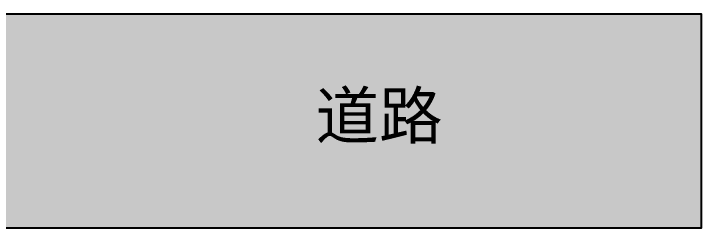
# Model space of a CAD drawing. Header units: millimetres. Extents: x 3806 to 246873, y -8027 to 78401.
# Drawn here: x 84021 to 113563, y 58139 to 67372 of the extents above; entities that cross this region are included whole.
import ezdxf

# ---------------------------------------------------------------- set-up
doc = ezdxf.new("R2010")
doc.units = ezdxf.units.MM
doc.header["$LTSCALE"] = 20
doc.styles.get("Standard").update_dxf_attribs({"font": 'arial.ttf', "height": 2000})

msp = doc.modelspace()

# ---------------------------------------------------------------- hatches: boundary and pattern name
h = msp.add_hatch()
h.set_pattern_fill('GRAVEL', color=9, scale=100)
h.paths.add_polyline_path([(75382.533, 58138.753), (75382.533, 60638.753), (75432.533, 60638.753, -0.414213562), (77932.533, 58138.753, -0.414213562), (80432.533, 60638.753), (80482.533, 60638.753), (80482.533, 58138.753), (113563.109, 58138.753), (113563.109, 67371.889), (3805.705, 67371.889), (3805.705, 58138.753), (32482.533, 58138.753), (32482.533, 60638.753), (32532.533, 60638.753, -0.414213562), (35032.533, 58138.753, -0.414213562), (37532.533, 60638.753), (37582.533, 60638.753), (37582.533, 58138.753)])
h.paths.add_polyline_path([(96387.681, 60738.288), (103108.351, 60738.288), (103108.351, 64598.623), (96387.681, 64598.623)], flags=24)
h.paths.add_polyline_path([(52982.738, 60738.288), (59703.408, 60738.288), (59703.408, 64598.623), (52982.738, 64598.623)], flags=24)
h.paths.add_polyline_path([(12577.662, 60738.288), (19298.332, 60738.288), (19298.332, 64598.623), (12577.662, 64598.623)], flags=24)
h.paths.add_polyline_path([(75014.538, 61317.33), (80805.041, 61317.33), (80805.041, 67107.833), (75014.538, 67107.833)], flags=24)
h.paths.add_polyline_path([(32247.442, 61281.502), (38037.945, 61281.502), (38037.945, 67072.004), (32247.442, 67072.004)], flags=24)

# ---------------------------------------------------------------- linework, layer by layer
msp.add_lwpolyline([(3805.705, 67371.889), (113563.109, 67371.889), (113563.109, 58138.753), (3805.705, 58138.753)], close=True)

# ---------------------------------------------------------------- texts
at = {"insert": (96988.24, 63986.891), "char_height": 2000, "attachment_point": 1}
msp.add_mtext_dynamic_manual_height_columns('{\\fSimSun|b0|i0|c134|p2;道路}', width=6269.91108, gutter_width=3000, heights=[0], dxfattribs=at)

doc.saveas('drawing.dxf')
